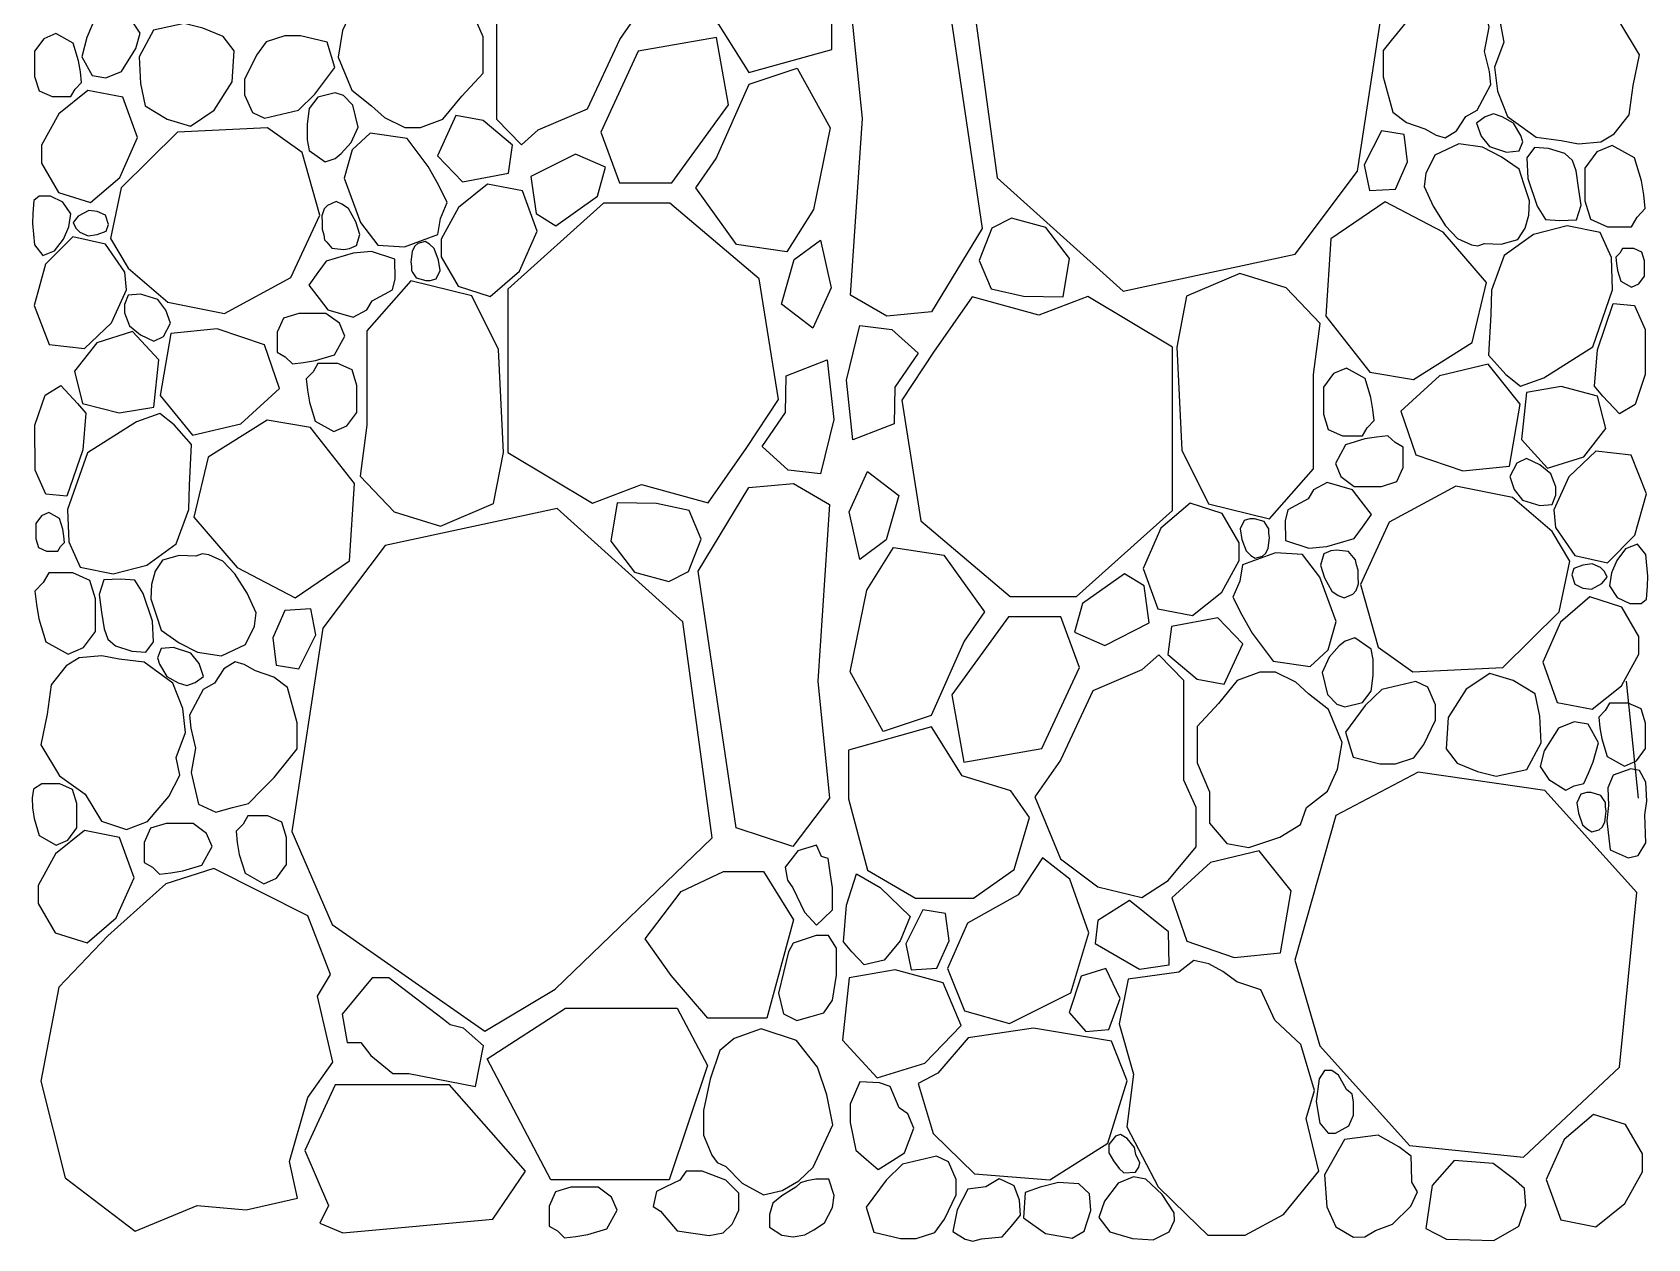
# Model space of a CAD drawing. Header units: millimetres. Extents: x 10227 to 13232, y 2 to 9351.
# Drawn here: x 11478.9 to 11655.2, y 6743.6 to 6875.3 of the extents above; entities that cross this region are included whole.
import ezdxf

# ---------------------------------------------------------------- set-up
doc = ezdxf.new("R2010")
doc.units = ezdxf.units.MM
doc.layers.add('RETINO', color=20, linetype='Continuous')

msp = doc.modelspace()

# ---------------------------------------------------------------- linework, layer by layer
at = {"layer": 'RETINO'}
for points in [[(11622.49, 6892.42), (11605.83, 6904.07), (11598.16, 6899.49), (11581, 6882.99), (11584.2, 6859.39), (11597.93, 6847.02), (11616.71, 6851.06), (11623.5, 6860.11), (11626.9, 6882.3), (11622.49, 6892.42)], [(11534.11, 6864.63), (11539.48, 6866.94), (11543.02, 6874.5), (11545.81, 6878.52), (11544.65, 6881.31), (11543.01, 6885.26), (11538.94, 6888.32), (11534.11, 6889.48), (11531.25, 6887.64), (11528.19, 6883.97), (11528.19, 6879.68), (11529.55, 6876.68), (11529.55, 6873.68), (11529.55, 6868.71), (11529.55, 6865.79), (11532.27, 6862.99), (11534.11, 6864.63)], [(11553.73, 6876.2), (11557.07, 6870.88), (11566.13, 6873.4), (11566.13, 6878.72), (11564.08, 6886.49), (11558.84, 6889.56), (11552.5, 6889.56), (11548.08, 6886.42), (11546.37, 6880.76), (11548.42, 6877.83), (11553.73, 6876.2)], [(11513.76, 6868.98), (11515.92, 6867.27), (11517.33, 6865.98), (11519.55, 6864.89), (11521.24, 6864.89), (11523.7, 6865.82), (11525.75, 6868.32), (11528.08, 6870.84), (11528.08, 6874.79), (11526.72, 6877.96), (11526.72, 6881.39), (11524.85, 6883.58), (11522.46, 6884.02), (11519.06, 6882.92), (11516.8, 6881.52), (11516.14, 6879.68), (11513.86, 6877.88), (11512.75, 6875.47), (11512.26, 6872.57), (11513.76, 6868.98)], [(11572.23, 6883.93), (11578.39, 6881.89), (11582.55, 6853.88), (11577.03, 6844.76), (11572.13, 6844.32), (11568.2, 6846.61), (11569.48, 6865.88)], [(11643.02, 6863.82), (11645.75, 6863.48), (11647.63, 6863.11), (11650.09, 6863.33), (11651.54, 6864.21), (11653.16, 6866.28), (11653.61, 6869.47), (11654.29, 6872.84), (11652.24, 6876.21), (11649.44, 6878.22), (11647.66, 6881.15), (11644.92, 6882.06), (11642.66, 6881.19), (11640.32, 6878.48), (11639.11, 6876.12), (11639.5, 6874.2), (11638.48, 6871.48), (11638.79, 6868.85), (11639.88, 6866.11), (11643.02, 6863.82)], [(11637.89, 6875.83), (11637.09, 6879.3), (11635.2, 6880.16), (11633.35, 6879.67), (11631.61, 6879.22), (11630.16, 6877.74), (11628.83, 6876.38), (11627.19, 6874.37), (11626.3, 6873.28), (11626.3, 6870.41), (11627.36, 6866.58), (11628.85, 6865.43), (11630.86, 6864.74), (11632.11, 6864.05), (11633.08, 6863.76), (11634.31, 6864.52), (11635.33, 6866.1), (11636.58, 6866.78), (11637.44, 6868.41), (11638.06, 6869.59), (11637.94, 6871), (11637.39, 6873.18), (11637.89, 6875.83)], [(11484.85, 6874.7), (11484.28, 6872.6), (11485.41, 6870.57), (11486.92, 6870.32), (11488.63, 6871), (11490.2, 6873.5), (11490.66, 6875.2), (11489.72, 6876.6), (11487.86, 6877.77), (11486.95, 6877.29), (11485.9, 6877.03), (11485.36, 6875.91), (11484.85, 6874.7)], [(11569.48, 6865.88), (11568.2, 6878.63)], [(11498.73, 6866.77), (11500.7, 6869.86), (11500.91, 6873.26), (11499.71, 6874.84), (11497.49, 6875.75), (11495.45, 6876.23), (11492.12, 6875.53), (11490.54, 6872.61), (11490.69, 6869.71), (11491.21, 6867.25), (11493.59, 6865.8), (11496.14, 6865.05), (11498.73, 6866.77)], [(11483.93, 6872.16), (11483.35, 6874.09), (11481.45, 6875.14), (11480.15, 6874.58), (11479.14, 6873.21), (11479.14, 6870.47), (11479.62, 6868.9), (11481.05, 6868.27), (11483.08, 6868.27), (11483.56, 6869.09), (11484.25, 6869.81), (11484.13, 6870.96), (11483.93, 6872.16)], [(11504.23, 6865.9), (11507.92, 6866.78), (11509.73, 6868.54), (11511.9, 6871.45), (11511.07, 6874.19), (11508.16, 6874.89), (11506.44, 6874.89), (11504.42, 6874.23), (11503.35, 6872.79), (11502.06, 6870.14), (11502.06, 6868.45), (11502.91, 6866.53), (11504.23, 6865.9)], [(11542.97, 6858.85), (11548.69, 6858.85), (11554.87, 6867.38), (11553.57, 6874.73), (11545.02, 6873.22), (11540.94, 6864.4)], [(11555.73, 6852.14), (11551.3, 6858.32), (11553.52, 6861.5), (11557.12, 6869.62), (11562.35, 6871.36), (11565.96, 6864.85), (11564.16, 6855.96)], [(11481.74, 6857.8), (11485.23, 6856.69), (11488.42, 6859.43), (11490.37, 6863.8), (11488.78, 6868.2), (11484.96, 6868.94), (11481.79, 6866.4), (11479.88, 6862.95), (11479.88, 6861), (11481.74, 6857.8)], [(11514.45, 6864.94), (11513.87, 6867.32), (11512.85, 6868.38), (11511.95, 6868.67), (11510.05, 6868.2), (11509.11, 6866.96), (11508.87, 6865.26), (11508.87, 6863.53), (11509.09, 6862.37), (11510.86, 6861.14), (11511.94, 6861.52), (11512.58, 6862.04), (11513.69, 6863.27), (11514.45, 6864.94)], [(11525.12, 6866.19), (11523.09, 6861.79), (11525.82, 6858.95), (11530.87, 6859.9), (11531.29, 6862.98), (11528.09, 6865.67), (11525.12, 6866.19)], [(11640.54, 6865.38), (11639.31, 6866.07), (11638.35, 6866.37), (11637.45, 6866.04), (11636.52, 6865.38), (11637.03, 6863.96), (11637.92, 6862.81), (11639.79, 6862.2), (11641.17, 6862.33), (11641.55, 6863.33), (11641.35, 6864.01), (11640.54, 6865.38)], [(11508.33, 6862.18), (11504.54, 6864.87), (11494.73, 6864.38), (11488.59, 6858.3), (11487.41, 6852.77), (11489.34, 6849.53), (11493.69, 6845.84), (11499.86, 6844.59), (11507.11, 6848.52), (11510.25, 6855.32), (11508.33, 6862.18)], [(11522.08, 6860.65), (11519.78, 6863.68), (11515.75, 6864.29), (11513.8, 6862.46), (11512.91, 6859.37), (11514.7, 6854.52), (11516.58, 6852.06), (11519.52, 6851.87), (11523.13, 6853.2), (11523.42, 6854.97), (11524.18, 6856.7), (11523.21, 6858.64), (11522.08, 6860.65)], [(11540.94, 6864.4), (11542.97, 6858.85)], [(11628.61, 6864.13), (11626.12, 6864.53), (11624.26, 6860.82), (11624.83, 6858), (11627.65, 6858.16), (11628.98, 6861.14), (11628.61, 6864.13)], [(11533.86, 6855.49), (11536.01, 6854.17), (11540.58, 6857.39), (11541.46, 6860.55), (11538.17, 6861.98), (11533.31, 6859.53), (11533.86, 6855.49)], [(11637.38, 6852.23), (11639.18, 6852.16), (11641, 6852.66), (11641.81, 6853.89), (11642.22, 6855.34), (11642.3, 6856.88), (11641.67, 6858.76), (11641.15, 6860.33), (11639.2, 6861.68), (11637.17, 6862.73), (11634.57, 6863.1), (11631.95, 6861.87), (11630.97, 6859.87), (11630.79, 6858.44), (11631.79, 6856.29), (11633.11, 6854.17), (11634.42, 6852.79), (11635.96, 6852.1), (11636.66, 6851.98), (11637.38, 6852.23)], [(11646.15, 6862.04), (11644.35, 6862.6), (11642.84, 6862.71), (11641.99, 6861.6), (11642.09, 6859.34), (11643.12, 6856.3), (11644.03, 6854.87), (11645.59, 6854.75), (11647.4, 6854.83), (11647.93, 6856.42), (11647.65, 6858.35), (11647.38, 6860.16), (11646.99, 6861.29), (11646.15, 6862.04)], [(11654.51, 6859.09), (11653.76, 6861.59), (11651.31, 6862.94), (11649.62, 6862.22), (11648.31, 6860.45), (11648.31, 6856.9), (11648.94, 6854.88), (11650.79, 6854.05), (11653.42, 6854.05), (11654.03, 6855.12), (11654.93, 6856.05), (11654.77, 6857.53), (11654.51, 6859.09)], [(11525.36, 6847.57), (11528.84, 6846.46), (11532.04, 6849.2), (11533.98, 6853.57), (11532.39, 6857.97), (11528.58, 6858.71), (11525.4, 6856.17), (11523.49, 6852.72), (11523.49, 6850.77), (11525.36, 6847.57)], [(11479.11, 6852.07), (11480.04, 6850.93), (11481.32, 6851.43), (11482.28, 6852.72), (11482.86, 6854.06), (11483.09, 6855.46), (11482.23, 6856.74), (11480.87, 6857.4), (11479.62, 6857.4), (11479.04, 6856.92), (11478.95, 6855.52), (11478.92, 6854.42), (11479.11, 6852.07)], [(11511.56, 6851.74), (11512.9, 6851.58), (11513.51, 6851.67), (11514.26, 6852), (11514.63, 6853.21), (11514.21, 6854.59), (11513.4, 6856.04), (11512.68, 6856.54), (11512.03, 6856.8), (11511.09, 6856.39), (11510.72, 6856), (11510.48, 6855.26), (11510.51, 6854.49), (11510.53, 6853.78), (11510.71, 6853.19), (11510.79, 6852.63), (11511.02, 6852.38), (11511.56, 6851.74)], [(11552.63, 6823.95), (11556.86, 6829.98), (11560.33, 6835.22), (11558.23, 6848.39), (11548.48, 6856.63), (11541.24, 6856.63), (11530.78, 6847.26), (11530.78, 6829.43), (11540.03, 6823.89), (11545.37, 6825.95), (11552.63, 6823.95)], [(11637.6, 6847.98), (11632.85, 6853.46), (11626.52, 6856.77), (11620.6, 6852.76), (11620.06, 6844.29)], [(11484.97, 6853.08), (11485.98, 6853.21), (11486.96, 6853.57), (11487.2, 6854.29), (11486.88, 6855.31), (11485.98, 6855.72), (11485.04, 6855.83), (11483.9, 6855.23), (11483.34, 6854.53), (11483.63, 6853.9), (11484.07, 6853.48), (11484.97, 6853.08)], [(11564.16, 6855.96), (11561.24, 6851.31)], [(11589.5, 6853.97), (11585.76, 6854.99), (11583.61, 6853.9)], [(11486.86, 6852.15), (11483.29, 6852.96), (11480.34, 6849.96), (11479.07, 6845.45), (11480.72, 6841.2), (11484.58, 6840.77), (11487.53, 6843.58), (11489.15, 6847.17), (11488.98, 6849.11), (11486.86, 6852.15)], [(11583.61, 6853.9), (11582.23, 6850.38), (11583.54, 6847.27)], [(11583.54, 6847.27), (11587.08, 6846.48), (11591.4, 6846.42), (11592.07, 6850.6), (11589.5, 6853.97)], [(11638.07, 6844.49), (11637.83, 6840.05), (11639.72, 6837.92), (11641.29, 6836.66), (11643.86, 6837.56), (11649.19, 6840.96), (11651.36, 6847.16), (11651.23, 6850.69), (11649.99, 6853.43), (11646.4, 6854.15), (11642.71, 6853.22), (11639.51, 6850.91), (11638.15, 6847.15), (11638.07, 6844.49)], [(11518.44, 6850.52), (11515.91, 6851.35), (11513.92, 6851.17), (11510.94, 6850.31), (11510.05, 6849.07), (11509.05, 6847.68), (11510.18, 6846.23), (11511.13, 6845.01), (11513.89, 6844.19), (11515.38, 6845), (11515.98, 6845.98), (11518.19, 6847.18), (11518.49, 6848.39), (11518.44, 6850.52)], [(11520.78, 6848.47), (11521.82, 6848.18), (11522.32, 6848.18), (11522.95, 6848.36), (11523.4, 6849.27), (11523.22, 6850.42), (11522.76, 6851.67), (11522.24, 6852.16), (11521.75, 6852.44), (11520.95, 6852.23), (11520.62, 6851.96), (11520.33, 6851.4), (11520.27, 6850.79), (11520.2, 6850.22), (11520.27, 6849.73), (11520.27, 6849.27), (11520.42, 6849.04), (11520.78, 6848.47)], [(11561.24, 6851.31), (11555.73, 6852.14)], [(11564.06, 6843.01), (11560.66, 6845.6), (11562.03, 6850.47), (11564.91, 6852.6), (11566.07, 6847.41), (11564.06, 6843.01)], [(11651.9, 6849.3), (11652.26, 6848.12), (11653.42, 6847.48), (11654.22, 6847.82), (11654.84, 6848.66), (11654.84, 6850.34), (11654.55, 6851.3), (11653.67, 6851.69), (11652.42, 6851.69), (11652.13, 6851.19), (11651.7, 6850.74), (11651.78, 6850.04), (11651.9, 6849.3)], [(11523.44, 6821.4), (11529.23, 6823.87), (11530.31, 6829.43), (11529.77, 6840.66), (11526.84, 6846.53), (11520.19, 6848.17), (11515.38, 6842.7), (11515.38, 6832.41), (11514.66, 6826.83), (11518.38, 6822.95), (11523.44, 6821.4)], [(11610.67, 6848.95), (11604.87, 6846.48), (11603.79, 6840.92), (11604.33, 6829.69), (11607.27, 6823.82), (11613.91, 6822.18), (11618.72, 6827.65), (11618.72, 6837.94), (11619.45, 6843.52), (11615.73, 6847.4), (11610.67, 6848.95)], [(11629.61, 6837.39), (11636.02, 6841.42), (11637.6, 6847.98)], [(11489.48, 6843.26), (11490.71, 6842.28), (11492.15, 6841.58), (11493.19, 6842.1), (11493.98, 6843.54), (11493.47, 6844.96), (11492.58, 6846.11), (11490.7, 6846.72), (11489.33, 6846.59), (11488.95, 6845.59), (11488.96, 6844.67), (11489.48, 6843.26)], [(11581.47, 6846.4), (11577.24, 6840.37), (11573.77, 6835.13), (11575.87, 6821.96), (11585.62, 6813.72), (11592.86, 6813.72), (11603.33, 6823.09), (11603.33, 6840.92), (11594.07, 6846.46), (11588.74, 6844.4), (11581.47, 6846.4)], [(11509.8, 6839.45), (11511.88, 6840.08), (11513.01, 6842.12), (11512.41, 6843.53), (11510.93, 6844.61), (11507.97, 6844.61), (11506.29, 6844.1), (11505.6, 6842.56), (11505.6, 6840.36), (11506.49, 6839.85), (11507.27, 6839.1), (11508.5, 6839.24), (11509.8, 6839.45)], [(11620.06, 6844.29), (11624.86, 6838.2), (11629.61, 6837.39)], [(11649.71, 6840.63), (11651.43, 6845.68), (11653.75, 6845.46), (11654.92, 6842.85), (11654.93, 6837.95), (11653.82, 6834.66), (11652.1, 6833.63), (11650.3, 6835.56), (11649.4, 6836.65), (11649.71, 6840.63)], [(11488.36, 6833.74), (11492.15, 6834.37), (11492.69, 6839.52), (11489.83, 6842.63), (11485.91, 6841.4), (11483.49, 6838.3), (11484.38, 6834.79), (11488.36, 6833.74)], [(11499.07, 6842.92), (11494, 6842.41), (11492.84, 6835.65), (11496.35, 6831.3), (11501.64, 6832.57), (11505.85, 6836.41), (11504.24, 6841.17), (11499.07, 6842.92)], [(11573.02, 6836.55), (11572.95, 6832.54), (11568.45, 6830.81), (11567.76, 6837.31), (11569.2, 6843.27)], [(11569.2, 6843.27), (11572.71, 6842.85)], [(11572.71, 6842.85), (11575.55, 6840.27), (11573.02, 6836.55)], [(11509.13, 6834.92), (11509.76, 6832.84), (11511.8, 6831.72), (11513.2, 6832.32), (11514.29, 6833.79), (11514.29, 6836.75), (11513.78, 6838.43), (11512.24, 6839.12), (11510.04, 6839.12), (11509.53, 6838.23), (11508.78, 6837.45), (11508.92, 6836.22), (11509.13, 6834.92)], [(11561.08, 6833.8), (11561.15, 6837.81), (11565.65, 6839.54), (11566.35, 6833.04), (11564.91, 6827.08)], [(11635.03, 6827.43), (11640.1, 6827.94), (11641.26, 6834.7), (11637.76, 6839.05), (11632.46, 6837.78), (11628.25, 6833.94), (11629.87, 6829.18), (11635.03, 6827.43)], [(11624.97, 6835.43), (11624.34, 6837.51), (11622.3, 6838.63), (11620.9, 6838.03), (11619.81, 6836.56), (11619.81, 6833.6), (11620.33, 6831.92), (11621.87, 6831.23), (11624.06, 6831.23), (11624.57, 6832.12), (11625.32, 6832.9), (11625.19, 6834.13), (11624.97, 6835.43)], [(11484.39, 6829.72), (11482.67, 6824.67), (11480.35, 6824.89), (11479.18, 6827.5), (11479.17, 6832.4), (11480.28, 6835.69), (11482, 6836.72), (11483.81, 6834.79), (11484.71, 6833.7), (11484.39, 6829.72)], [(11645.74, 6836.61), (11641.95, 6835.98), (11641.41, 6830.83), (11644.27, 6827.72), (11648.2, 6828.95), (11650.61, 6832.05), (11649.72, 6835.56), (11645.74, 6836.61)], [(11496.04, 6825.86), (11496.27, 6830.29), (11494.38, 6832.43), (11492.81, 6833.69), (11490.24, 6832.79), (11484.92, 6829.39), (11482.74, 6823.19), (11482.87, 6819.66), (11484.12, 6816.92), (11487.71, 6816.2), (11491.39, 6817.13), (11494.59, 6819.44), (11495.96, 6823.2), (11496.04, 6825.86)], [(11561.39, 6827.5), (11558.55, 6830.08), (11561.08, 6833.8)], [(11504.5, 6832.96), (11498.08, 6828.93), (11496.5, 6822.37)], [(11514.05, 6826.06), (11509.24, 6832.15), (11504.5, 6832.96)], [(11624.3, 6830.9), (11622.22, 6830.27), (11621.1, 6828.23), (11621.7, 6826.82), (11623.17, 6825.73), (11626.13, 6825.73), (11627.81, 6826.25), (11628.5, 6827.79), (11628.5, 6829.99), (11627.61, 6830.5), (11626.83, 6831.25), (11625.6, 6831.11), (11624.3, 6830.9)], [(11644.62, 6827.09), (11643.4, 6828.07), (11641.95, 6828.77), (11640.91, 6828.25), (11640.13, 6826.81), (11640.63, 6825.39), (11641.52, 6824.24), (11643.4, 6823.63), (11644.77, 6823.76), (11645.15, 6824.76), (11645.15, 6825.68), (11644.62, 6827.09)], [(11647.24, 6818.2), (11650.81, 6817.39), (11653.77, 6820.39), (11655.04, 6824.9), (11653.39, 6829.15), (11649.52, 6829.58), (11646.57, 6826.77), (11644.96, 6823.18), (11645.12, 6821.24), (11647.24, 6818.2)], [(11564.91, 6827.08), (11561.39, 6827.5)], [(11570.05, 6827.34), (11573.44, 6824.75), (11572.07, 6819.88), (11569.19, 6817.75), (11568.03, 6822.94), (11570.05, 6827.34)], [(11496.5, 6822.37), (11501.25, 6816.89), (11507.58, 6813.58), (11513.5, 6817.59), (11514.05, 6826.06)], [(11561.87, 6786.42), (11555.72, 6788.46), (11551.55, 6816.47), (11557.07, 6825.59), (11561.97, 6826.03), (11565.9, 6823.74), (11564.62, 6804.47)], [(11615.67, 6819.83), (11618.19, 6819), (11620.18, 6819.18), (11623.16, 6820.04), (11624.05, 6821.28), (11625.05, 6822.67), (11623.92, 6824.12), (11622.98, 6825.34), (11620.21, 6826.16), (11618.72, 6825.35), (11618.12, 6824.37), (11615.91, 6823.17), (11615.61, 6821.96), (11615.67, 6819.83)], [(11625.77, 6808.17), (11629.56, 6805.48), (11639.37, 6805.97), (11645.51, 6812.05), (11646.69, 6817.58), (11644.76, 6820.82), (11640.42, 6824.51), (11634.24, 6825.76), (11626.99, 6821.83), (11623.85, 6815.03), (11625.77, 6808.17)], [(11511.61, 6777.93), (11528.27, 6766.28), (11535.94, 6770.86), (11553.1, 6787.36), (11549.9, 6810.96), (11536.17, 6823.33), (11517.39, 6819.29), (11510.6, 6810.24), (11507.21, 6788.05), (11511.61, 6777.93)], [(11550.56, 6823.08), (11547.02, 6823.87), (11542.71, 6823.93), (11542.03, 6819.75), (11544.6, 6816.38)], [(11550.49, 6816.45), (11551.87, 6819.97), (11550.56, 6823.08)], [(11608.74, 6822.78), (11605.26, 6823.89), (11602.06, 6821.15), (11600.12, 6816.78), (11601.71, 6812.38), (11605.52, 6811.64), (11608.7, 6814.18), (11610.61, 6817.63), (11610.61, 6819.58), (11608.74, 6822.78)], [(11482.2, 6821.05), (11481.84, 6822.23), (11480.68, 6822.87), (11479.88, 6822.53), (11479.26, 6821.69), (11479.26, 6820.01), (11479.56, 6819.05), (11480.43, 6818.66), (11481.68, 6818.66), (11481.97, 6819.16), (11482.4, 6819.61), (11482.32, 6820.31), (11482.2, 6821.05)], [(11613.33, 6821.88), (11612.28, 6822.17), (11611.78, 6822.17), (11611.15, 6821.99), (11610.71, 6821.08), (11610.88, 6819.93), (11611.35, 6818.68), (11611.86, 6818.19), (11612.35, 6817.91), (11613.15, 6818.12), (11613.49, 6818.39), (11613.77, 6818.95), (11613.83, 6819.56), (11613.91, 6820.13), (11613.83, 6820.62), (11613.83, 6821.08), (11613.68, 6821.31), (11613.33, 6821.88)], [(11655, 6818.28), (11654.06, 6819.42), (11652.78, 6818.92), (11651.83, 6817.63), (11651.25, 6816.29), (11651.01, 6814.89), (11651.87, 6813.61), (11653.23, 6812.95), (11654.48, 6812.95), (11655.06, 6813.43), (11655.15, 6814.83), (11655.19, 6815.93), (11655, 6818.28)], [(11496.73, 6818.12), (11494.92, 6818.19), (11493.1, 6817.69), (11492.29, 6816.46), (11491.88, 6815.01), (11491.81, 6813.47), (11492.43, 6811.59), (11492.96, 6810.02), (11494.9, 6808.67), (11496.93, 6807.62), (11499.53, 6807.25), (11502.15, 6808.48), (11503.14, 6810.48), (11503.31, 6811.91), (11502.32, 6814.06), (11501, 6816.18), (11499.68, 6817.56), (11498.15, 6818.25), (11497.44, 6818.37), (11496.73, 6818.12)], [(11578.37, 6818.21), (11582.8, 6812.03), (11580.58, 6808.85), (11576.98, 6800.73), (11571.75, 6798.99), (11568.15, 6805.5), (11569.95, 6814.39)], [(11569.95, 6814.39), (11572.86, 6819.04)], [(11572.86, 6819.04), (11578.37, 6818.21)], [(11612.02, 6809.7), (11614.32, 6806.67), (11618.35, 6806.06), (11620.3, 6807.89), (11621.19, 6810.98), (11619.4, 6815.83), (11617.53, 6818.29), (11614.58, 6818.48), (11610.98, 6817.15), (11610.68, 6815.38), (11609.92, 6813.65), (11610.89, 6811.71), (11612.02, 6809.7)], [(11622.54, 6818.61), (11621.21, 6818.77), (11620.59, 6818.68), (11619.85, 6818.35), (11619.47, 6817.14), (11619.9, 6815.76), (11620.7, 6814.31), (11621.42, 6813.81), (11622.07, 6813.55), (11623.02, 6813.96), (11623.38, 6814.35), (11623.63, 6815.09), (11623.59, 6815.86), (11623.58, 6816.57), (11623.4, 6817.16), (11623.31, 6817.72), (11623.08, 6817.97), (11622.54, 6818.61)], [(11479.59, 6811.26), (11480.35, 6808.76), (11482.79, 6807.41), (11484.48, 6808.13), (11485.79, 6809.9), (11485.79, 6813.45), (11485.17, 6815.47), (11483.32, 6816.3), (11480.69, 6816.3), (11480.07, 6815.23), (11479.17, 6814.3), (11479.34, 6812.82), (11479.59, 6811.26)], [(11544.6, 6816.38), (11548.35, 6815.36), (11550.49, 6816.45)], [(11600.24, 6814.86), (11598.09, 6816.18), (11593.52, 6812.96), (11592.64, 6809.8), (11595.93, 6808.37), (11600.79, 6810.82), (11600.24, 6814.86)], [(11649.14, 6817.27), (11648.12, 6817.14), (11647.14, 6816.78), (11646.91, 6816.06), (11647.22, 6815.04), (11648.12, 6814.63), (11649.06, 6814.52), (11650.2, 6815.12), (11650.76, 6815.82), (11650.47, 6816.45), (11650.03, 6816.87), (11649.14, 6817.27)], [(11487.95, 6808.31), (11489.76, 6807.75), (11491.27, 6807.64), (11492.11, 6808.75), (11492.01, 6811.01), (11490.98, 6814.05), (11490.07, 6815.48), (11488.51, 6815.6), (11486.7, 6815.52), (11486.17, 6813.93), (11486.45, 6812), (11486.72, 6810.19), (11487.11, 6809.06), (11487.95, 6808.31)], [(11652.36, 6812.55), (11648.87, 6813.66), (11645.68, 6810.92), (11643.74, 6806.55), (11645.32, 6802.15), (11649.14, 6801.41), (11652.32, 6803.95), (11654.22, 6807.4), (11654.22, 6809.35), (11652.36, 6812.55)], [(11505.5, 6806.22), (11507.99, 6805.82), (11509.84, 6809.53), (11509.27, 6812.35), (11506.45, 6812.19), (11505.12, 6809.21), (11505.5, 6806.22)], [(11591.14, 6811.5), (11585.41, 6811.5), (11579.24, 6802.97), (11580.54, 6795.62), (11589.08, 6797.13), (11593.16, 6805.95)], [(11593.16, 6805.95), (11591.14, 6811.5)], [(11608.98, 6804.16), (11611.01, 6808.56), (11608.29, 6811.4), (11603.23, 6810.45), (11602.81, 6807.37), (11606.01, 6804.68), (11608.98, 6804.16)], [(11619.65, 6805.41), (11620.23, 6803.03), (11621.25, 6801.97), (11622.15, 6801.68), (11624.06, 6802.15), (11624.99, 6803.39), (11625.23, 6805.09), (11625.24, 6806.82), (11625.02, 6807.98), (11623.24, 6809.21), (11622.16, 6808.83), (11621.53, 6808.31), (11620.41, 6807.08), (11619.65, 6805.41)], [(11491.09, 6806.53), (11488.35, 6806.87), (11486.47, 6807.24), (11484.01, 6807.02), (11482.57, 6806.14), (11480.95, 6804.07), (11480.49, 6800.88), (11479.81, 6797.51), (11481.86, 6794.14), (11484.66, 6792.13), (11486.44, 6789.2), (11489.18, 6788.29), (11491.45, 6789.16), (11493.78, 6791.87), (11495, 6794.23), (11494.6, 6796.15), (11495.62, 6798.87), (11495.31, 6801.5), (11494.22, 6804.24), (11491.09, 6806.53)], [(11493.56, 6804.97), (11494.79, 6804.28), (11495.75, 6803.98), (11496.66, 6804.31), (11497.58, 6804.97), (11497.08, 6806.39), (11496.18, 6807.54), (11494.31, 6808.15), (11492.94, 6808.02), (11492.56, 6807.02), (11492.75, 6806.34), (11493.56, 6804.97)], [(11599.99, 6805.72), (11594.62, 6803.41), (11591.09, 6795.85), (11588.3, 6791.83), (11589.45, 6789.04), (11591.09, 6785.09), (11595.17, 6782.03), (11599.99, 6780.87), (11602.85, 6782.71), (11605.91, 6786.38), (11605.91, 6790.67), (11604.55, 6793.67), (11604.55, 6796.67), (11604.55, 6801.64), (11604.55, 6804.56), (11601.83, 6807.36), (11599.99, 6805.72)], [(11496.22, 6794.52), (11497.01, 6791.05), (11498.91, 6790.19), (11500.75, 6790.68), (11502.49, 6791.13), (11503.94, 6792.61), (11505.27, 6793.97), (11506.91, 6795.98), (11507.8, 6797.07), (11507.8, 6799.94), (11506.74, 6803.77), (11505.25, 6804.92), (11503.24, 6805.61), (11501.99, 6806.3), (11501.02, 6806.59), (11499.8, 6805.83), (11498.77, 6804.25), (11497.52, 6803.57), (11496.66, 6801.94), (11496.05, 6800.76), (11496.17, 6799.35), (11496.71, 6797.17), (11496.22, 6794.52)], [(11620.35, 6801.37), (11618.18, 6803.08), (11616.77, 6804.37), (11614.55, 6805.46), (11612.86, 6805.46), (11610.4, 6804.53), (11608.35, 6802.03), (11606.03, 6799.51), (11606.03, 6795.56), (11607.38, 6792.39), (11607.38, 6788.96), (11609.25, 6786.77), (11611.64, 6786.33), (11615.04, 6787.43), (11617.31, 6788.83), (11617.96, 6790.67), (11620.25, 6792.47), (11621.35, 6794.88), (11621.84, 6797.78), (11620.35, 6801.37)], [(11564.62, 6804.47), (11565.9, 6791.72)], [(11629.88, 6804.45), (11626.18, 6803.57), (11624.37, 6801.81), (11622.2, 6798.9), (11623.03, 6796.16), (11625.95, 6795.46), (11627.66, 6795.46), (11629.68, 6796.12), (11630.76, 6797.56), (11632.04, 6800.21), (11632.04, 6801.9), (11631.2, 6803.82), (11629.88, 6804.45)], [(11635.37, 6803.58), (11633.4, 6800.49), (11633.19, 6797.09), (11634.39, 6795.51), (11636.61, 6794.6), (11638.65, 6794.12), (11641.99, 6794.82), (11643.56, 6797.74), (11643.41, 6800.64), (11642.89, 6803.1), (11640.52, 6804.55), (11637.97, 6805.3), (11635.37, 6803.58)], [(11652.85, 6804.47), (11654.13, 6791.72)], [(11650.17, 6798.19), (11650.76, 6796.26), (11652.65, 6795.21), (11653.95, 6795.77), (11654.96, 6797.14), (11654.96, 6799.88), (11654.48, 6801.45), (11653.05, 6802.08), (11651.02, 6802.08), (11650.54, 6801.26), (11649.85, 6800.54), (11649.97, 6799.39), (11650.17, 6798.19)], [(11649.25, 6795.65), (11649.82, 6797.75), (11648.69, 6799.78), (11647.18, 6800.03), (11645.47, 6799.35), (11643.9, 6796.85), (11643.45, 6795.15), (11644.39, 6793.75), (11646.25, 6792.58), (11647.15, 6793.06), (11648.2, 6793.32), (11648.74, 6794.44), (11649.25, 6795.65)], [(11580.37, 6794.15), (11577.04, 6799.47), (11567.98, 6796.95), (11567.98, 6791.63), (11570.02, 6783.86), (11575.27, 6780.79), (11581.6, 6780.79), (11586.03, 6783.93), (11587.73, 6789.59), (11585.69, 6792.52), (11580.37, 6794.15)], [(11655.11, 6791.36), (11654.99, 6793.44), (11654.3, 6794.73), (11653.33, 6794.92), (11651.41, 6794.22), (11650.82, 6792.83), (11650.91, 6790.89), (11650.73, 6789.24), (11651.09, 6786.08), (11653.07, 6785.19), (11654.14, 6785.46), (11655, 6786.84), (11654.89, 6789.88), (11655.11, 6791.36)], [(11479.09, 6789.47), (11479.65, 6787.61), (11481.49, 6786.59), (11482.75, 6787.13), (11483.73, 6788.46), (11483.73, 6791.12), (11483.27, 6792.64), (11481.88, 6793.26), (11479.91, 6793.26), (11479.03, 6792.69), (11478.88, 6791.75), (11478.9, 6790.65), (11479.09, 6789.47)], [(11619.39, 6764.66), (11629.19, 6753.79), (11641.64, 6752.52), (11652.1, 6762.36), (11654, 6781.41), (11643.97, 6792.53), (11630.14, 6794.54), (11621.15, 6789.8), (11616.69, 6774.01), (11619.39, 6764.66)], [(11565.9, 6791.72), (11561.87, 6786.42)], [(11650.07, 6792.01), (11649.03, 6792.31), (11648.53, 6792.31), (11647.89, 6792.13), (11647.45, 6791.21), (11647.62, 6790.07), (11648.09, 6788.81), (11648.6, 6788.33), (11649.09, 6788.04), (11649.89, 6788.26), (11650.23, 6788.53), (11650.51, 6789.09), (11650.58, 6789.7), (11650.65, 6790.27), (11650.58, 6790.76), (11650.58, 6791.22), (11650.42, 6791.44), (11650.07, 6792.01)], [(11501.47, 6785.57), (11502.11, 6783.5), (11504.14, 6782.37), (11505.55, 6782.97), (11506.64, 6784.45), (11506.64, 6787.4), (11506.12, 6789.09), (11504.58, 6789.77), (11502.39, 6789.77), (11501.88, 6788.88), (11501.13, 6788.1), (11501.26, 6786.87), (11501.47, 6785.57)], [(11481.37, 6777.01), (11484.86, 6775.91), (11488.05, 6778.65), (11489.99, 6783.01), (11488.41, 6787.42), (11484.59, 6788.16), (11481.41, 6785.61), (11479.51, 6782.17), (11479.51, 6780.22), (11481.37, 6777.01)], [(11495.31, 6783.76), (11497.38, 6784.39), (11498.51, 6786.43), (11497.91, 6787.83), (11496.43, 6788.92), (11493.48, 6788.92), (11491.79, 6788.41), (11491.11, 6786.86), (11491.11, 6784.67), (11492, 6784.16), (11492.77, 6783.41), (11494.01, 6783.55), (11495.31, 6783.76)], [(11561.9, 6781.91), (11563.16, 6779.25), (11564.47, 6777.85), (11565.19, 6778.53), (11566.22, 6779.52), (11566.22, 6781.9), (11566.01, 6783.33), (11565.74, 6785.13), (11565.02, 6785.34), (11564.47, 6786.59), (11562.43, 6785.94), (11561.82, 6785.17), (11561.04, 6784.19), (11561.32, 6782.75), (11561.9, 6781.91)], [(11610.06, 6774.33), (11615.12, 6774.84), (11616.29, 6781.59), (11612.78, 6785.95), (11607.49, 6784.68), (11603.27, 6780.84), (11604.89, 6776.08), (11610.06, 6774.33)], [(11586.47, 6781.16), (11580.95, 6778.05), (11578.77, 6773.1), (11580.61, 6768.49), (11585.55, 6767.11), (11592.22, 6770.45), (11594.18, 6777.01), (11592.11, 6782.88), (11589.12, 6785.19), (11586.47, 6781.16)], [(11502.21, 6746.79), (11507.83, 6748.05), (11506.94, 6752.04), (11508.97, 6759.02), (11511.69, 6762.88), (11510.02, 6770.08), (11511.42, 6772.45), (11508.97, 6778.86), (11498.71, 6784.03), (11493.45, 6782.37), (11487.11, 6776.67), (11481.78, 6771.06), (11479.82, 6760.81), (11482.48, 6750.27), (11490.11, 6744.45), (11496.89, 6747.24), (11502.21, 6746.79)], [(11548.6, 6772.35), (11545.79, 6776.35), (11549.69, 6781.53), (11554.32, 6783.71), (11558.68, 6783.71), (11561.95, 6778.44), (11559.04, 6767.71), (11552.6, 6767.71), (11548.6, 6772.35)], [(11567.73, 6780.01), (11568.82, 6783.45), (11571.43, 6781.95), (11574.69, 6778.79), (11573.6, 6776.12), (11571.84, 6774.04), (11569.67, 6773.5), (11568.32, 6774.95), (11567.42, 6776.04), (11567.73, 6780.01)], [(11578.56, 6779.11), (11576.07, 6779.51), (11574.22, 6775.8), (11574.79, 6772.98), (11577.61, 6773.14), (11578.94, 6776.12), (11578.56, 6779.11)], [(11595.19, 6778.35), (11594.88, 6775.85), (11599.71, 6773.03), (11602.95, 6773.53), (11602.88, 6777.11), (11598.63, 6780.52), (11595.19, 6778.35)], [(11560.87, 6768.15), (11562.31, 6767.43), (11563.75, 6767.83), (11565.27, 6768.26), (11566.22, 6769.67), (11566.67, 6772.38), (11566.67, 6775.33), (11565.79, 6776.7), (11564.45, 6776.7), (11561.93, 6775.87), (11561.42, 6774.95), (11560.34, 6770.41), (11560.87, 6768.15)], [(11604.03, 6772.71), (11598.48, 6771.94), (11597.5, 6767.07), (11599.07, 6761.6), (11598.34, 6755.82), (11601.75, 6749.28), (11604.87, 6746.26), (11607.19, 6744.02), (11611.25, 6744.02), (11615.43, 6746.26), (11619.3, 6750.98), (11617.93, 6756.76), (11618.84, 6759.8), (11617.32, 6764.82), (11614.51, 6767.48), (11612.98, 6770.79), (11610.34, 6771.66), (11608.82, 6772.8), (11607.29, 6773.61), (11605.67, 6774), (11604.03, 6772.71)], [(11515.84, 6763.63), (11518.23, 6761.66), (11519.99, 6761.66), (11527.26, 6760.25), (11528.14, 6764.67), (11525.96, 6766.59), (11524.48, 6766.98), (11523.78, 6767.53), (11520.72, 6769.87), (11517.81, 6772.09), (11515.99, 6772.09), (11514.23, 6769.97), (11512.7, 6768.13), (11513.24, 6765.04), (11514.75, 6765.04), (11515.84, 6763.63)], [(11573.04, 6772.95), (11568.02, 6772.11), (11567.31, 6765.29), (11571.1, 6761.18), (11576.29, 6762.8), (11580.25, 6766.91), (11578.31, 6771.55), (11573.04, 6772.95)], [(11593.86, 6766.25), (11596.37, 6766.45), (11597.6, 6769.83), (11596.05, 6773.1), (11593.35, 6772.28), (11592.03, 6768.32), (11593.86, 6766.25)], [(11528.53, 6763.26), (11537.08, 6768.77), (11549.25, 6768.77), (11552.59, 6762.53), (11548.38, 6750.06), (11535.49, 6750.06), (11528.53, 6763.26)], [(11554.59, 6751.49), (11556.36, 6749.67), (11558.7, 6748.41), (11560.71, 6748.87), (11562.53, 6749.95), (11564.1, 6751.45), (11565.28, 6753.95), (11566.27, 6756.06), (11565.6, 6759.31), (11564.57, 6762.35), (11562.28, 6765.25), (11558.42, 6766.54), (11555.49, 6765.46), (11553.92, 6764.18), (11552.85, 6761.03), (11552.13, 6757.6), (11552.13, 6754.92), (11553.03, 6752.74), (11553.62, 6751.93), (11554.59, 6751.49)], [(11598.37, 6760.86), (11596.65, 6765.18), (11588.14, 6766.59), (11581.01, 6765.53), (11577.73, 6761.68), (11575.55, 6760.56), (11577.19, 6755.1), (11581.7, 6750.7), (11589.92, 6750.05), (11596.25, 6754.06), (11598.37, 6760.86)], [(11622.32, 6759.91), (11621.44, 6761.46), (11620.72, 6761.97), (11619.92, 6761.97), (11619.35, 6761.06), (11619.01, 6758.6), (11619.41, 6756.22), (11620.32, 6755.16), (11621.12, 6755.16), (11622.58, 6755.94), (11623.09, 6757.11), (11623.09, 6758.57), (11622.95, 6759.41), (11622.32, 6759.91)], [(11511.21, 6747.26), (11510.27, 6745.32), (11512.79, 6744.27), (11529.16, 6745.75), (11532.7, 6750.98), (11524.41, 6760.4), (11511.93, 6760.4), (11508.64, 6753.24), (11511.21, 6747.26)], [(11569.21, 6760.76), (11568.16, 6758.32), (11568.16, 6756.32), (11568.76, 6753.28), (11569.92, 6752.28), (11571.21, 6751.16), (11572.76, 6752.16), (11574.06, 6753), (11575.11, 6755.68), (11574.44, 6757.24), (11573.51, 6757.91), (11572.51, 6760.22), (11571.33, 6760.63), (11569.21, 6760.76)], [(11652.75, 6756.08), (11649.26, 6757.18), (11646.07, 6754.44), (11644.12, 6750.07), (11645.71, 6745.67), (11649.53, 6744.93), (11652.7, 6747.48), (11654.61, 6750.92), (11654.61, 6752.87), (11652.75, 6756.08)], [(11599.18, 6753.57), (11598.36, 6754.57), (11597.65, 6755), (11597.12, 6754.81), (11596.38, 6753.92), (11596.38, 6753), (11596.87, 6752.12), (11597.49, 6751.3), (11598, 6750.83), (11599.27, 6750.88), (11599.65, 6751.44), (11599.76, 6751.91), (11599.33, 6752.8), (11599.18, 6753.57)], [(11625.76, 6754.92), (11622.08, 6754.46), (11619.9, 6750.59), (11620.18, 6747.1), (11621.16, 6744.92), (11623.08, 6743.81), (11624.32, 6743.83), (11625.49, 6744.51), (11627.35, 6745.21), (11629.34, 6747.18), (11630.05, 6748.75), (11629.44, 6749.81), (11629.4, 6751.49), (11629.37, 6752.64), (11628.01, 6753.64), (11625.76, 6754.92)], [(11577.57, 6752.64), (11573.87, 6751.76), (11572.07, 6750), (11569.9, 6747.08), (11570.73, 6744.35), (11573.64, 6743.65), (11575.35, 6743.65), (11577.38, 6744.31), (11578.45, 6745.75), (11579.73, 6748.4), (11579.73, 6750.09), (11578.89, 6752.01), (11577.57, 6752.64)], [(11547.46, 6746.63), (11549.28, 6744.48), (11552.76, 6743.96), (11554.29, 6744.28), (11555.28, 6745.23), (11555.53, 6745.73), (11556, 6746.73), (11556, 6748.6), (11554.59, 6750.01), (11551.98, 6751.01), (11550.25, 6751.01), (11549.54, 6750.01), (11548.03, 6749.28), (11547, 6748.78), (11546.64, 6747.13), (11547.46, 6746.63)], [(11640.55, 6750.17), (11638.34, 6751.83), (11634.08, 6752.16), (11631.67, 6749.44)], [(11539.5, 6744.08), (11541.58, 6744.71), (11542.7, 6746.75), (11542.1, 6748.15), (11540.63, 6749.24), (11537.67, 6749.24), (11535.98, 6748.73), (11535.3, 6747.19), (11535.3, 6744.99), (11536.19, 6744.48), (11536.97, 6743.73), (11538.2, 6743.87), (11539.5, 6744.08)], [(11562.2, 6749.24), (11560.68, 6748.3), (11559.72, 6747.5), (11559.33, 6746.25), (11559.33, 6744.9), (11560.7, 6744), (11561.94, 6743.83), (11563.2, 6744.06), (11564.18, 6744.58), (11565.36, 6745.36), (11566.21, 6747.02), (11566.4, 6748.34), (11565.82, 6750.14), (11564.41, 6750.11), (11563.42, 6749.95), (11562.74, 6749.71), (11562.2, 6749.24)], [(11582.96, 6749.28), (11580.99, 6749.03), (11579.82, 6746.77), (11579.34, 6744.42), (11580.71, 6743.59), (11581.55, 6743.34), (11582.49, 6743.61), (11584.75, 6743.84), (11585.76, 6744.98), (11586.75, 6746.19), (11586.61, 6747.82), (11586.05, 6749.4), (11584.92, 6749.94), (11584.42, 6750.16), (11582.96, 6749.28)], [(11593.09, 6749.6), (11590.88, 6749.77), (11588.89, 6749.24), (11587.24, 6748.65)], [(11594.28, 6748.53), (11593.09, 6749.6)], [(11602.18, 6748.44), (11600.42, 6750.11), (11599.07, 6750.37), (11597.4, 6749.67), (11595.9, 6747.71), (11595.29, 6745.94), (11596.47, 6744.37), (11598.95, 6743.65), (11601.22, 6743.51), (11602.97, 6744.38), (11603.53, 6745.6), (11603.5, 6746.45), (11602.18, 6748.44)], [(11631.67, 6749.44), (11630.96, 6744.74), (11633.23, 6743.56), (11638.39, 6743.43)], [(11641.74, 6749.1), (11640.55, 6750.17)], [(11641.14, 6745.01), (11641.89, 6747.25), (11641.74, 6749.1)], [(11587.24, 6748.65), (11587.05, 6745.91), (11589.45, 6744.18), (11592.37, 6743.7)], [(11593.68, 6744.45), (11594.43, 6746.69), (11594.28, 6748.53)], [(11592.37, 6743.7), (11593.68, 6744.45)], [(11638.39, 6743.43), (11641.14, 6745.01)]]:
    msp.add_lwpolyline(points, dxfattribs=at)

doc.saveas('drawing.dxf')
